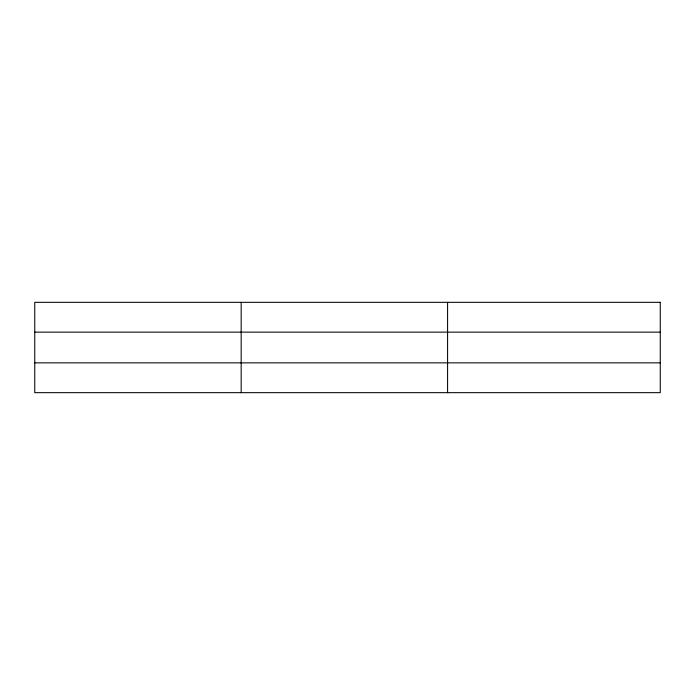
<?xml version="1.0" encoding="UTF-8"?>
<svg xmlns="http://www.w3.org/2000/svg" width="695" height="695" viewBox="0 0 695 695"><rect width="100%" height="100%" fill="white"/><g stroke="black" fill="none" stroke-linecap="round" stroke-linejoin="round"><path stroke-width="1.04" d="M241.165 302.334L241.165 392.666M447.58 302.334L447.58 392.666M34.75 332.14L660.25 332.14M34.75 362.86L660.25 362.86M660.25 302.334L660.25 392.666L34.75 392.666L34.75 302.334L660.25 302.334"/></g></svg>
